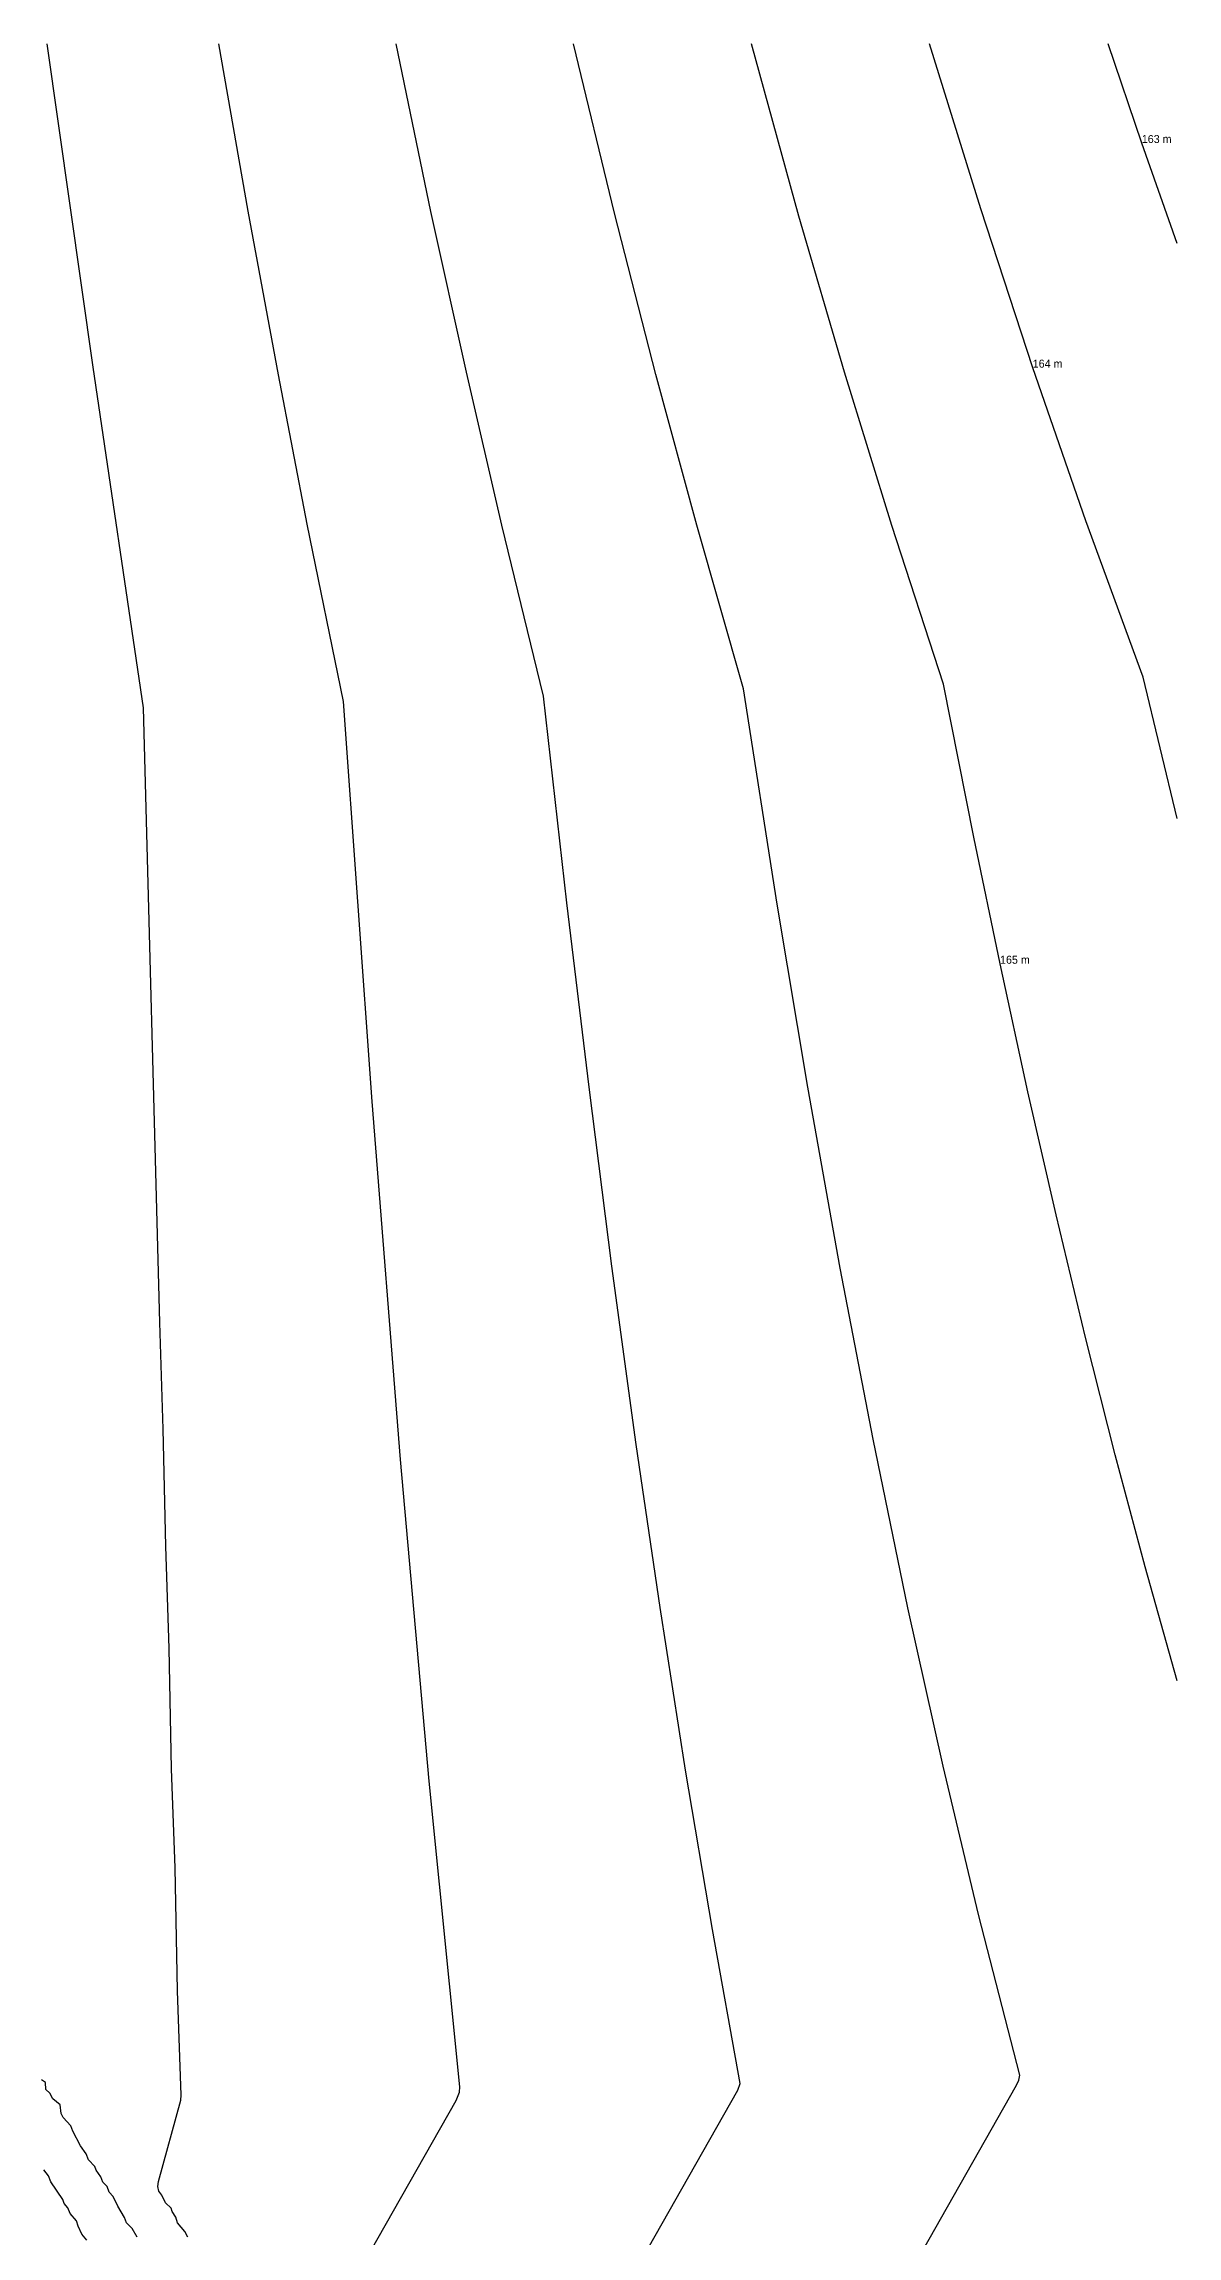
# Model space of a CAD drawing. Header units: metres. Extents: x 248249 to 248387, y 6238853 to 6238972.
# Drawn here: x 248360.27 to 248385.97, y 6238922.06 to 6238971.76 of the extents above; entities that cross this region are included whole.
import ezdxf

# ---------------------------------------------------------------- set-up
doc = ezdxf.new("R2010")
doc.units = ezdxf.units.M
doc.header["$MEASUREMENT"] = 0
for name, color, linetype in [('Contour_Line_Intermediate', 7, 'Continuous'), ('Contour_Line_Major', 7, 'Continuous'), ('FeatureAttribs', 7, 'Continuous')]:
    doc.layers.add(name, color=color, linetype=linetype)

# ---------------------------------------------------------------- blocks, each defined once
blk = doc.blocks.new('FEATURE')

msp = doc.modelspace()

# ---------------------------------------------------------------- linework, layer by layer
at = {"layer": 'Contour_Line_Intermediate', "color": 36, "true_color": 0x804000}
for points in [[(248363.54, 6238922.029, 169), (248363.472, 6238922.16, 169), (248363.305, 6238922.356, 169), (248363.267, 6238922.483, 169), (248363.183, 6238922.613, 169), (248363.159, 6238922.689, 169), (248363.03, 6238922.814, 169), (248362.951, 6238922.983, 169), (248362.879, 6238923.077, 169), (248362.856, 6238923.179, 169), (248362.869, 6238923.296, 169), (248363.379, 6238925.135, 169), (248363.388, 6238925.255, 169), (248363.304, 6238927.62, 169), (248363.249, 6238930.404, 169), (248363.17, 6238932.653, 169), (248363.114, 6238935.378, 169), (248363.036, 6238937.695, 169), (248362.979, 6238940.352, 169), (248362.901, 6238942.767, 169), (248362.532, 6238956.705, 169), (248361.388, 6238964.424, 169), (248360.346, 6238971.756, 169)], [(248370.2, 6238915.123, 167), (248376.009, 6238925.365, 167), (248376.064, 6238925.519, 167), (248375.436, 6238929.005, 167), (248374.827, 6238932.623, 167), (248374.251, 6238936.304, 167), (248373.709, 6238940.004, 167), (248373.156, 6238944.045, 167), (248372.637, 6238948.103, 167), (248372.135, 6238952.285, 167), (248371.606, 6238956.967, 167), (248370.659, 6238960.845, 167), (248369.854, 6238964.315, 167), (248369.052, 6238967.958, 167), (248368.261, 6238971.756, 167)], [(248385.975, 6238934.642, 165), (248385.249, 6238937.228, 165), (248384.571, 6238939.77, 165), (248383.897, 6238942.43, 165), (248383.229, 6238945.207, 165), (248382.59, 6238947.999, 165), (248381.958, 6238950.902, 165), (248381.363, 6238953.774, 165), (248380.677, 6238957.238, 165), (248379.504, 6238960.84, 165), (248378.433, 6238964.312, 165), (248377.398, 6238967.853, 165), (248376.32, 6238971.756, 165)], [(248385.975, 6238967.229, 163), (248385.173, 6238969.508, 163), (248384.408, 6238971.756, 163)], [(248361.246, 6238921.964, 171), (248361.137, 6238922.101, 171), (248361.051, 6238922.279, 171), (248361.015, 6238922.403, 171), (248360.871, 6238922.572, 171), (248360.815, 6238922.694, 171), (248360.735, 6238922.796, 171), (248360.703, 6238922.887, 171), (248360.427, 6238923.288, 171), (248360.376, 6238923.425, 171), (248360.268, 6238923.561, 171)]]:
    msp.add_polyline3d(points, dxfattribs=at)
at = {"layer": 'Contour_Line_Major', "color": 36, "true_color": 0x804000}
for points in [[(248366.435, 6238919.517, 168), (248369.62, 6238925.133, 168), (248369.698, 6238925.317, 168), (248369.707, 6238925.438, 168), (248369.012, 6238932.368, 168), (248368.362, 6238939.666, 168), (248367.716, 6238947.777, 168), (248367.067, 6238956.85, 168), (248366.247, 6238960.866, 168), (248365.59, 6238964.249, 168), (248364.904, 6238967.966, 168), (248364.241, 6238971.756, 168)], [(248373.966, 6238910.729, 166), (248382.332, 6238925.481, 166), (248382.384, 6238925.589, 166), (248382.403, 6238925.705, 166), (248381.471, 6238929.351, 166), (248380.668, 6238932.707, 166), (248379.869, 6238936.297, 166), (248379.078, 6238940.121, 166), (248378.332, 6238943.998, 166), (248377.596, 6238948.1, 166), (248376.901, 6238952.253, 166), (248376.136, 6238957.131, 166), (248375.078, 6238960.841, 166), (248374.153, 6238964.26, 166), (248373.217, 6238967.915, 166), (248372.287, 6238971.756, 166)], [(248385.975, 6238954.197, 164), (248385.203, 6238957.397, 164), (248383.903, 6238960.943, 164), (248382.699, 6238964.415, 164), (248381.52, 6238968.015, 164), (248380.361, 6238971.756, 164)], [(248362.386, 6238922.033, 170), (248362.274, 6238922.226, 170), (248362.15, 6238922.354, 170), (248362.104, 6238922.481, 170), (248361.947, 6238922.732, 170), (248361.845, 6238922.952, 170), (248361.754, 6238923.051, 170), (248361.706, 6238923.18, 170), (248361.606, 6238923.279, 170), (248361.561, 6238923.401, 170), (248361.458, 6238923.553, 170), (248361.429, 6238923.634, 170), (248361.285, 6238923.786, 170), (248361.23, 6238923.924, 170), (248361.102, 6238924.1, 170), (248360.928, 6238924.432, 170), (248360.887, 6238924.553, 170), (248360.713, 6238924.742, 170), (248360.666, 6238924.833, 170), (248360.64, 6238925.036, 170), (248360.475, 6238925.171, 170), (248360.405, 6238925.297, 170), (248360.314, 6238925.383, 170), (248360.308, 6238925.539, 170), (248360.221, 6238925.598, 170)]]:
    msp.add_polyline3d(points, dxfattribs=at)

# ---------------------------------------------------------------- block references
at = {"layer": 'FeatureAttribs'}
ref = msp.add_blockref('FEATURE', (248385.173, 6238969.508, 163), dxfattribs=at)
ref.add_attrib('NAME', '163 m', (248385.173, 6238969.508, 163), dxfattribs={"color": 7, "height": 0.1814})
ref = msp.add_blockref('FEATURE', (248382.699, 6238964.415, 164), dxfattribs=at)
ref.add_attrib('NAME', '164 m', (248382.699, 6238964.415, 164), dxfattribs={"color": 7, "height": 0.1814})
ref = msp.add_blockref('FEATURE', (248381.958, 6238950.902, 165), dxfattribs=at)
ref.add_attrib('NAME', '165 m', (248381.958, 6238950.902, 165), dxfattribs={"color": 7, "height": 0.1814})

doc.saveas('drawing.dxf')
